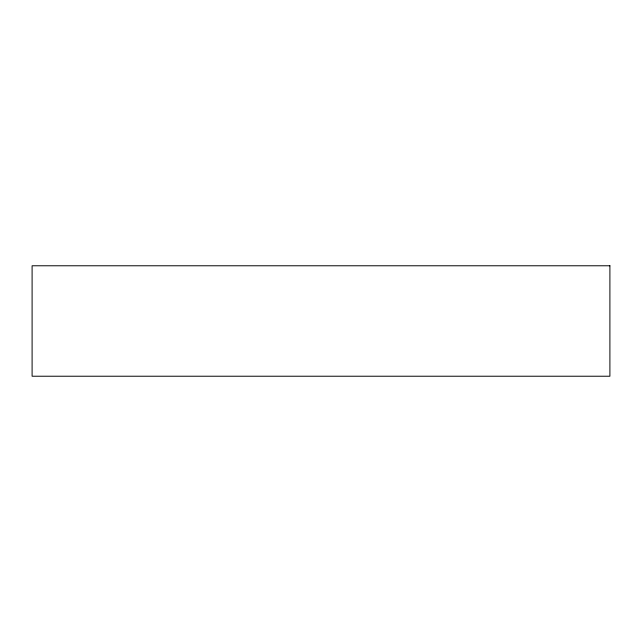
<?xml version="1.0" encoding="UTF-8"?>
<svg xmlns="http://www.w3.org/2000/svg" width="642" height="642" viewBox="0 0 642 642"><rect width="100%" height="100%" fill="white"/><g stroke="black" fill="none" stroke-linecap="round" stroke-linejoin="round"><path stroke-width="0.96" d="M609.9 265.772L32.1 265.772L32.1 376.228L609.9 376.228L609.9 265.772"/></g></svg>
